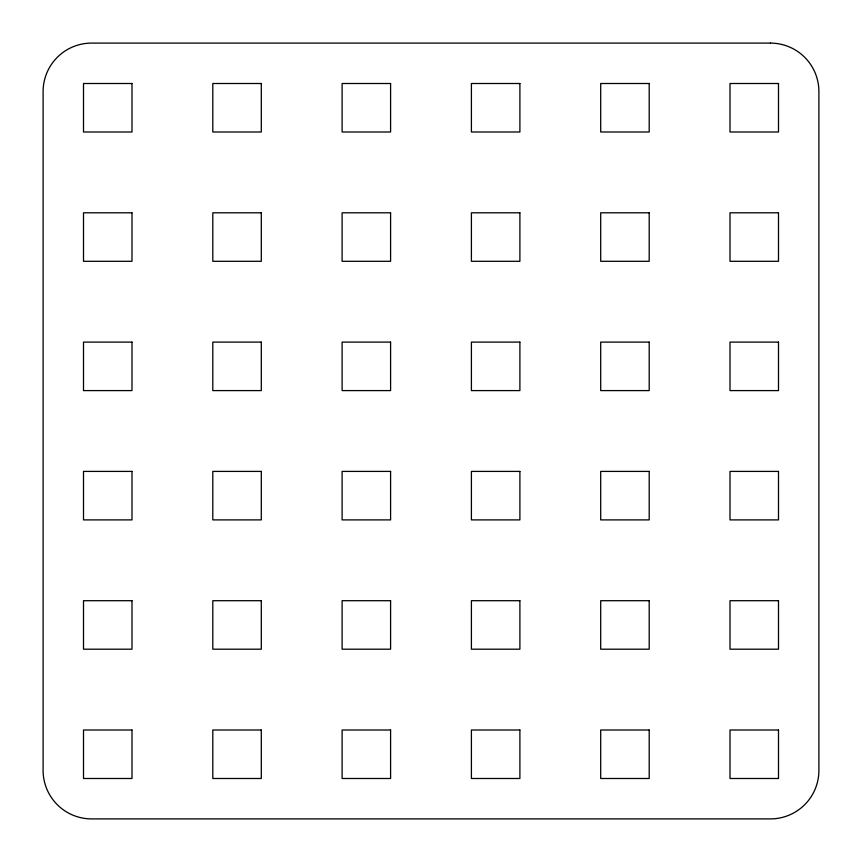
<?xml version="1.0" encoding="UTF-8"?>
<svg xmlns="http://www.w3.org/2000/svg" width="862" height="862" viewBox="0 0 862 862"><rect width="100%" height="100%" fill="white"/><g stroke="black" fill="none" stroke-linecap="round" stroke-linejoin="round"><path stroke-width="1.29" d="M770.412 43.1L91.587 43.1A48.487 48.487 0 0 0 43.1 91.587L43.1 770.412A48.487 48.487 0 0 0 91.587 818.9L770.412 818.9A48.487 48.487 0 0 0 818.9 770.412L818.9 91.587A48.487 48.487 0 0 0 770.412 43.1M131.994 83.506L83.506 83.506L83.506 131.994L131.994 131.994L131.994 83.506M261.294 83.506L212.806 83.506L212.806 131.994L261.294 131.994L261.294 83.506M390.594 83.506L342.106 83.506L342.106 131.994L390.594 131.994L390.594 83.506M519.894 83.506L471.406 83.506L471.406 131.994L519.894 131.994L519.894 83.506M649.194 83.506L600.706 83.506L600.706 131.994L649.194 131.994L649.194 83.506M778.494 83.506L730.006 83.506L730.006 131.994L778.494 131.994L778.494 83.506M131.994 212.806L83.506 212.806L83.506 261.294L131.994 261.294L131.994 212.806M261.294 212.806L212.806 212.806L212.806 261.294L261.294 261.294L261.294 212.806M390.594 212.806L342.106 212.806L342.106 261.294L390.594 261.294L390.594 212.806M519.894 212.806L471.406 212.806L471.406 261.294L519.894 261.294L519.894 212.806M649.194 212.806L600.706 212.806L600.706 261.294L649.194 261.294L649.194 212.806M778.494 212.806L730.006 212.806L730.006 261.294L778.494 261.294L778.494 212.806M131.994 342.106L83.506 342.106L83.506 390.594L131.994 390.594L131.994 342.106M261.294 342.106L212.806 342.106L212.806 390.594L261.294 390.594L261.294 342.106M390.594 342.106L342.106 342.106L342.106 390.594L390.594 390.594L390.594 342.106M519.894 342.106L471.406 342.106L471.406 390.594L519.894 390.594L519.894 342.106M649.194 342.106L600.706 342.106L600.706 390.594L649.194 390.594L649.194 342.106M778.494 342.106L730.006 342.106L730.006 390.594L778.494 390.594L778.494 342.106M131.994 471.406L83.506 471.406L83.506 519.894L131.994 519.894L131.994 471.406M261.294 471.406L212.806 471.406L212.806 519.894L261.294 519.894L261.294 471.406M390.594 471.406L342.106 471.406L342.106 519.894L390.594 519.894L390.594 471.406M519.894 471.406L471.406 471.406L471.406 519.894L519.894 519.894L519.894 471.406M649.194 471.406L600.706 471.406L600.706 519.894L649.194 519.894L649.194 471.406M778.494 471.406L730.006 471.406L730.006 519.894L778.494 519.894L778.494 471.406M131.994 600.706L83.506 600.706L83.506 649.194L131.994 649.194L131.994 600.706M261.294 600.706L212.806 600.706L212.806 649.194L261.294 649.194L261.294 600.706M390.594 600.706L342.106 600.706L342.106 649.194L390.594 649.194L390.594 600.706M519.894 600.706L471.406 600.706L471.406 649.194L519.894 649.194L519.894 600.706M649.194 600.706L600.706 600.706L600.706 649.194L649.194 649.194L649.194 600.706M778.494 600.706L730.006 600.706L730.006 649.194L778.494 649.194L778.494 600.706M131.994 730.006L83.506 730.006L83.506 778.494L131.994 778.494L131.994 730.006M261.294 730.006L212.806 730.006L212.806 778.494L261.294 778.494L261.294 730.006M390.594 730.006L342.106 730.006L342.106 778.494L390.594 778.494L390.594 730.006M519.894 730.006L471.406 730.006L471.406 778.494L519.894 778.494L519.894 730.006M649.194 730.006L600.706 730.006L600.706 778.494L649.194 778.494L649.194 730.006M778.494 730.006L730.006 730.006L730.006 778.494L778.494 778.494L778.494 730.006"/></g></svg>
